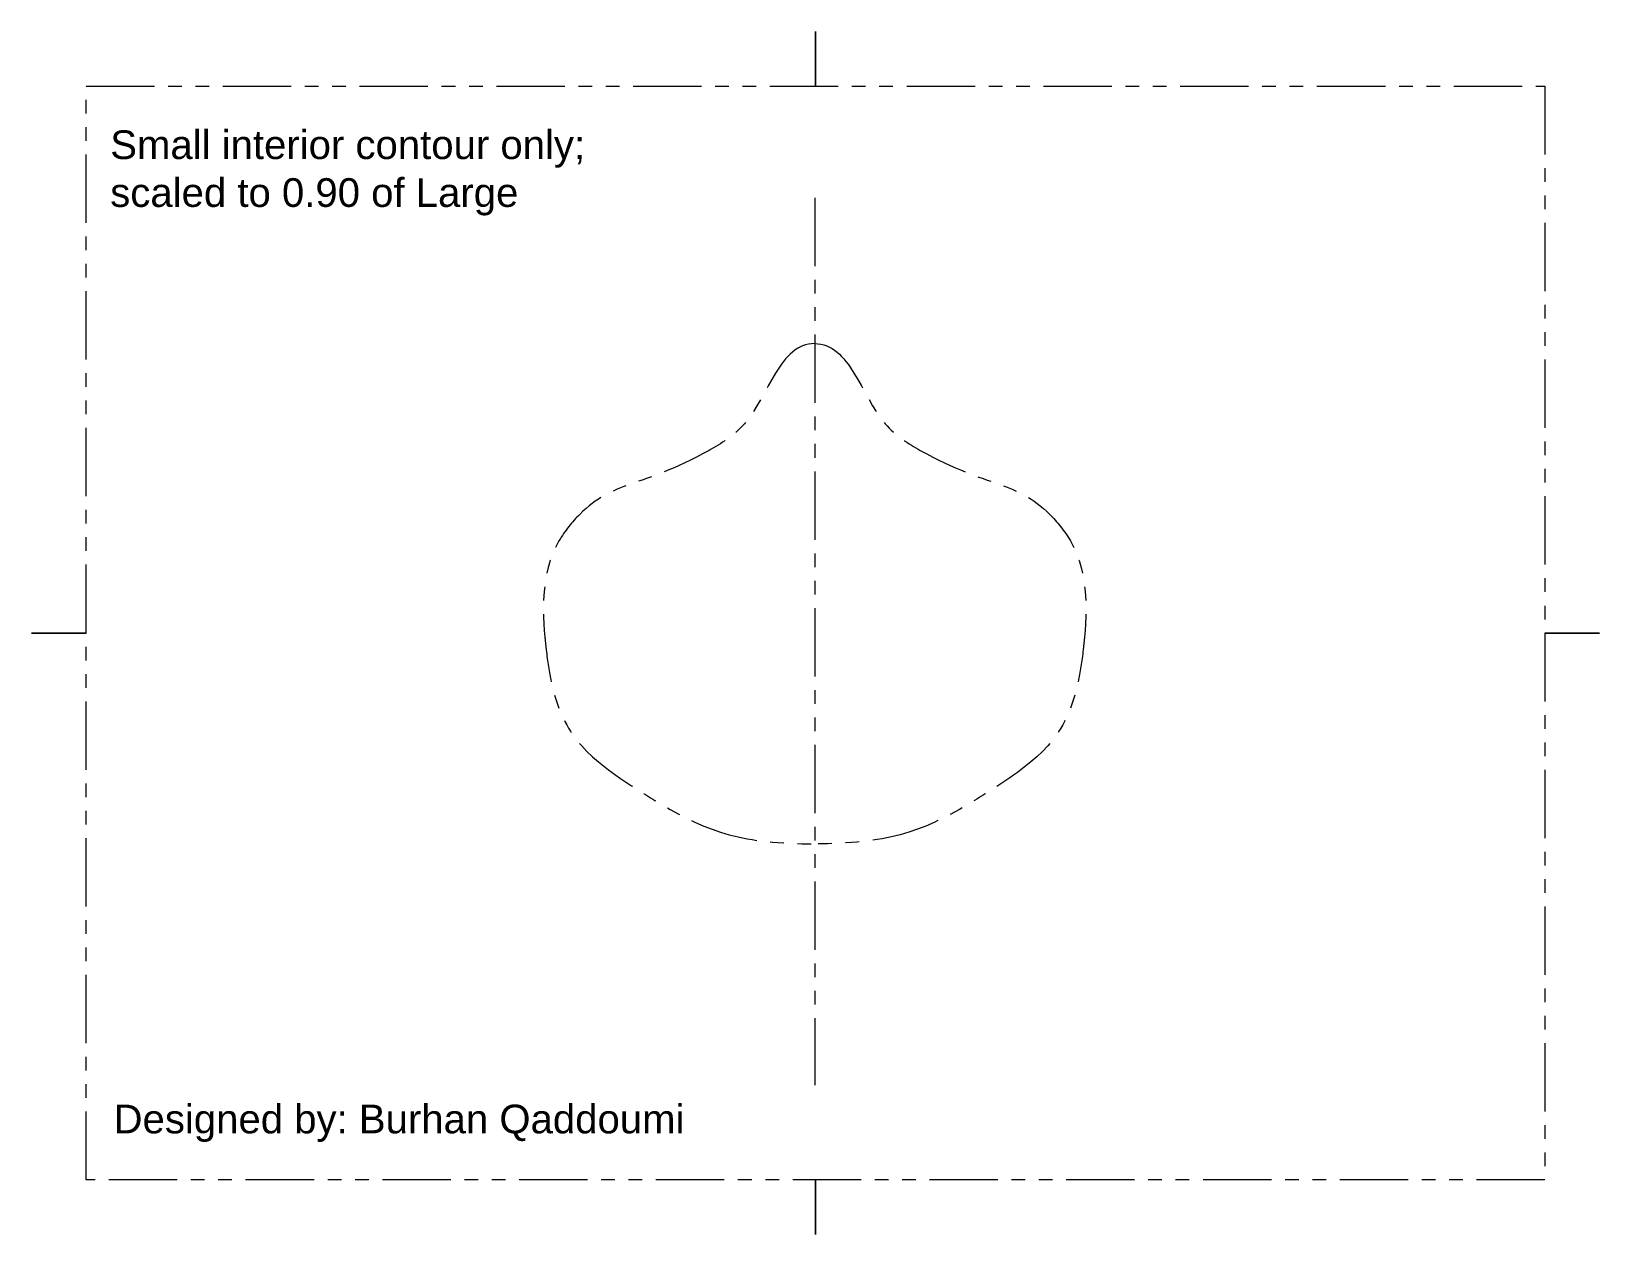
# Model space of a CAD drawing. Header units: millimetres. Extents: x 15 to 288, y -3 to 207.
import ezdxf

# ---------------------------------------------------------------- set-up
doc = ezdxf.new("R2010")
doc.units = ezdxf.units.MM
doc.header["$LTSCALE"] = 0.75
doc.linetypes.add('PHANTOM2', pattern=[31.75, 15.875, -3.175, 3.175, -3.175, 3.175, -3.175])
doc.layers.add('Annotations', color=7, linetype='Continuous', lineweight=18)
doc.layers.add('Reference', color=7, linetype='PHANTOM2', lineweight=18)
doc.styles.get("Standard").update_dxf_attribs({"font": 'arial.ttf'})

msp = doc.modelspace()

# ---------------------------------------------------------------- linework, layer by layer
at = {"layer": 'Reference'}
for p, q in [((151.66, 207), (151.66, 197.47)), ((151.66, 197.47), (151.66, 207)), ((24.66, 6.97), (24.66, 197.47)), ((24.66, 197.47), (278.66, 197.47)), ((278.66, 197.47), (278.66, 6.97)), ((151.52, 178), (151.52, 23.5)), ((15.14, 102.22), (24.66, 102.22)), ((24.66, 102.22), (15.14, 102.22)), ((288.19, 102.22), (278.66, 102.22)), ((278.66, 102.22), (288.19, 102.22)), ((278.66, 6.97), (24.66, 6.97)), ((151.66, -2.55), (151.66, 6.97)), ((151.66, 6.97), (151.66, -2.55))]:
    msp.add_line(p, q, dxfattribs=at)
for points in [[(151.52, 152.63), (145.45, 152.63), (142.6, 139.62), (121.66, 127.04), (115.63, 129.16), (103.54, 114.66), (104.22, 102.28), (106.82, 85.72), (112.18, 80.27), (131.84, 67.89), (139.02, 65.51), (151.52, 65.51)], [(151.52, 152.63), (157.6, 152.63), (160.44, 139.62), (181.39, 127.04), (187.42, 129.16), (199.5, 114.66), (198.82, 102.28), (196.22, 85.72), (190.87, 80.27), (171.21, 67.89), (164.02, 65.51), (151.52, 65.51)]]:
    msp.add_open_spline(points, degree=3, knots=[0, 0, 0, 0, 0.065412, 0.094088, 0.265348, 0.301935, 0.423368, 0.46768, 0.700748, 0.756894, 1, 1, 1, 1], dxfattribs=at)

# ---------------------------------------------------------------- texts
at = {"layer": 'Annotations', "char_height": 5, "attachment_point": 1}
for s, width, heights, insert in [('Small interior contour only; scaled to 0.90 of Large', 99.9919, [0], (28.87, 189.76)), ('Designed by: Burhan Qaddoumi', 112.2472, [13.56], (29.45, 20.09))]:
    msp.add_mtext_dynamic_manual_height_columns(s, width=width, gutter_width=17.5, heights=heights, dxfattribs=dict(at, insert=insert))

doc.saveas('drawing.dxf')
